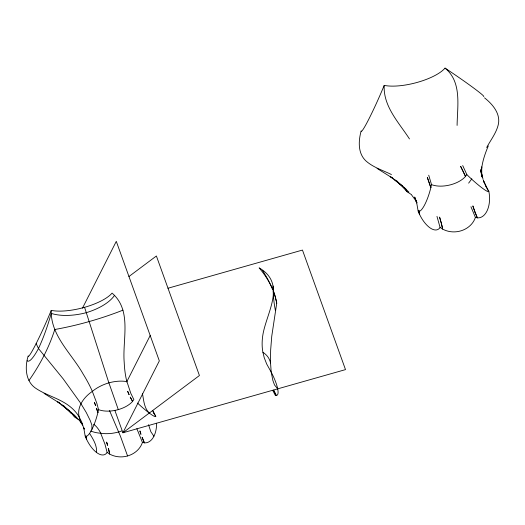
<?xml version="1.0" encoding="UTF-8"?>
<svg xmlns="http://www.w3.org/2000/svg" width="525" height="525" viewBox="0 0 525 525"><rect width="100%" height="100%" fill="white"/><g stroke="black" fill="none" stroke-linecap="round" stroke-linejoin="round"><path stroke-width="0.79" d="M126.663 380.828A59.227 25.377 -83.7 0 1 124.202 362.348C122.246 339.432 132.248 310.433 112.068 293.114A36.474 12.154 -14.3 0 1 84.571 307.315A36.474 12.154 -14.3 0 1 51.24 310.373C50.459 335.606 71.636 353.542 83.114 374.01A59.227 17.784 53.2 0 1 92.046 390.652L96.738 403.003L98.549 409.618L97.775 413.063A21.748 5.171 -73.6 0 1 85.175 436.039L86.605 439.392A21.748 10.139 65 0 0 107.12 452.432L110.027 454.283A21.748 19.143 -7.9 0 0 142.439 442.411L144.611 442.851A21.748 12.836 84.2 0 0 156.614 423.229M483.656 96.567A36.474 1.719 34.3 0 0 445.029 68.112A36.474 12.154 -14.3 0 1 417.533 82.32A36.474 12.154 -14.3 0 1 384.202 85.378C383.092 106.319 398.856 122.528 409.474 138.928M457.098 125.416C457.334 106.148 462.131 82.005 445.029 68.112M152.69 410.425L155.781 416.522A21.748 2.474 42.7 0 1 137.524 403.082M483.82 181.328L488.742 191.527A21.748 2.474 42.7 0 1 466.83 174.595L462.709 165.552M441.367 223.401L439.576 217.081L441.367 223.374M273.322 290.752A36.474 13.834 52.8 0 1 275.572 298.095L276.741 303.161L271.753 336.236L270.651 350.031L270.467 361.994L271.208 372.127L272.869 380.428L274.496 384.943L277.699 388.854M428.728 175.199L431.511 184.623L430.736 188.068A21.748 5.171 -73.6 0 1 418.136 211.043L419.567 214.397A21.748 10.139 65 0 0 440.081 227.437L442.988 229.287A21.748 19.143 -7.9 0 0 475.401 217.416L477.573 217.855A21.748 12.836 84.2 0 0 488.775 190.995M488.303 145.917C484.549 154.829 481.373 164.253 481.32 174.031L481.72 166.891L481.753 176.177L481.267 168.879M82.464 308.155L116.287 241.356L159.331 360.898L122.929 432.777L345.502 369.613L302.466 250.071L167.98 288.238M126.663 381.99L150.189 335.521M486.682 147.518C490.862 139.689 496.755 132.497 498.507 123.598C500.22 112.947 492.253 103.989 484.523 97.821M468.641 183.14L471.837 178.815M466.83 174.595L465.321 176.63A21.748 11.478 -13.2 0 1 431.511 184.623M128.927 276.537L156.391 255.99L199.428 375.533L122.929 432.777L114.903 410.478M126.873 381.577L124.031 381.242A32.852 22.358 -19.8 0 0 92.341 391.374L89.906 393.179A32.852 22.358 -19.8 0 0 79.268 417.204L79.669 419.344A32.852 22.358 -19.8 0 0 82.602 425.125M391.44 174.549C382.915 170.323 373.459 167.521 366.181 161.155C357.689 153.549 358.385 140.93 361.161 130.882A36.474 2.435 -66 0 0 369.114 118.558A36.474 2.435 -66 0 0 384.202 85.378M411.482 194.631L407.288 191.868L396.907 180.928M78.52 419.626L74.32 416.863L72.437 414.409M377.048 168.407L393.12 178.5L390.233 176.558L402.819 186.296L394.052 179.222L405.956 189.217L403.613 186.992L408.916 192.13M44.087 393.402L60.158 403.495L57.271 401.553L69.858 411.292L61.09 404.217L72.995 414.212L70.652 411.987L75.954 417.126M73.539 414.304L78.232 419.212M63.459 405.431L71.551 413.858M78.75 419.783L82.222 423.741M411.685 195.064L415.741 200.53M149.29 413.057C144.093 408.089 143.758 400.398 142.485 393.737M405.871 190.024L407.288 191.868M153.923 436.229L150.826 431.688L148.529 424.699M89.611 433.492C93.207 439.222 97.092 445.456 96.574 452.504M488.749 191.454L485.999 186.657M155.781 416.45L153.037 411.652L153.851 413.214M485.966 186.605L483.374 180.515L484.004 182.293M272.849 390.574L275.212 395.161L276.34 395.423A21.748 5.388 62.9 0 0 270.263 370.447L266.68 363.996L264.226 357.709L262.762 351.573A59.227 39.572 -53.2 0 1 263.005 334.077C267.022 311.771 286.512 283.618 259.107 267.848A36.474 13.834 52.8 0 1 269.476 282.726M51.24 310.373A36.474 2.435 -66 0 1 36.153 343.553L38.469 348.515L63.157 378.833L80.423 402.865L86.271 412.525L90.261 420.61L91.888 425.125L91.934 429.332M417.021 202.801L415.4 199.303L416.187 201.213M109.535 410.576L120.474 436.341L127.568 455.956M475.401 217.416L470.951 206.745M142.439 442.411L136.861 428.722M477.31 217.796L475.092 212.31L477.291 217.796M144.349 442.792L142.131 437.305L144.329 442.792M118.296 409.605L108.537 381.826L84.571 307.315M483.105 179.511L480.729 169.726L481.399 173.217L480.933 170.75M415.249 198.765L416.83 202.886M416.069 200.911L414.684 197.032L416.798 203.49L418.136 211.043M436.971 216.392L440.081 227.437M126.663 380.828L130.804 393.337L133.868 399.591L132.359 401.625A21.748 11.478 -13.2 0 1 98.549 409.618M107.12 452.432L105 444.301L100.439 432.62A59.227 25.377 -83.7 0 0 93.713 424.259M481.13 171.905L482.173 177.128L481.287 172.607L481.733 174.733M85.175 436.039L83.836 428.485L81.723 422.034L78.934 416.548A59.227 43.168 -11.3 0 0 67.554 404.742C57.967 398.075 46.384 395.194 36.625 388.854C25.351 382.069 24.623 367.238 28.199 355.878A36.474 2.435 -66 0 0 36.153 343.553M419.39 213.983L418.904 210.486L419.383 213.957M269.837 283.382A36.474 13.834 52.8 0 1 272.127 287.949M262.579 270.5A38.502 12.167 59.8 0 1 272.685 289.715M273.243 291.113A38.502 12.167 59.8 0 1 276.741 303.161M262.94 352.308A32.852 22.358 -19.8 0 1 270.506 362.926M275.415 310.57A249.086 169.555 -19.8 0 1 273.092 286.013M90.707 430.999A32.852 22.358 -19.8 0 0 100.715 433.23L103.556 433.565A32.852 22.358 -19.8 0 0 121.721 430.973M28.954 380.52A249.086 169.555 -19.8 0 0 54.784 329.51A249.086 169.555 -19.8 0 0 122.975 310.157M27.195 360.721A38.502 7.042 -69.6 0 0 38.469 348.515A38.502 6.123 -71.4 0 0 51.181 313.359A38.502 17.391 -12.4 0 0 86.415 312.631A38.502 17.509 -15 0 0 114.502 295.385M97.873 412.617L96.534 408.247L97.867 412.637M430.835 187.622L427.35 177.502L430.828 187.642M95.74 405.654L94.388 402.498L95.734 405.674M132.556 401.363L130.226 397.071L132.543 401.376M465.517 176.367L460.628 166.32L465.504 176.38M129.071 394.616L127.667 391.315L129.058 394.629M473.386 207.664L475.072 212.284L472.854 205.898L473.373 207.67M140.424 432.659L140.93 434.333L139.893 430.894L140.405 432.666M107.139 443.769L106.614 442.076L107.605 445.384L107.139 443.769M441.788 225.173L441.381 223.433L442.634 229.058L441.788 225.173M108.826 450.168L108.419 448.429L109.672 454.053L108.826 450.168M273.591 390.193L276.196 395.391L273.61 390.219M86.428 438.979L86.034 436.177L86.428 438.979M84.263 428.958L83.862 427.882L84.269 428.971"/></g></svg>
